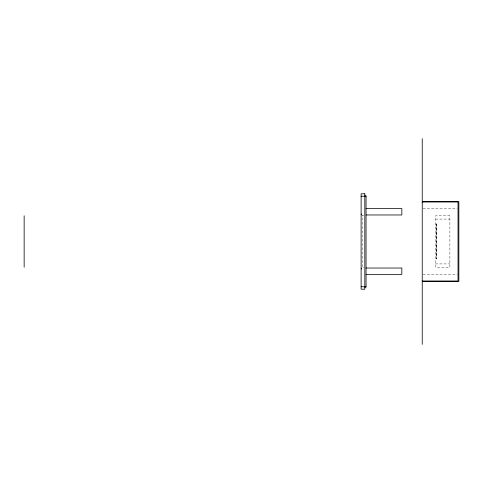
<?xml version="1.0" encoding="UTF-8"?>
<svg xmlns="http://www.w3.org/2000/svg" width="483" height="483" viewBox="0 0 483 483"><rect width="100%" height="100%" fill="white"/><g stroke="black" fill="none" stroke-linecap="round" stroke-linejoin="round"><path stroke-width="0.36" stroke-dasharray="2.42 1.81" d="M422.987 208.596L457.28 208.596M363.826 215.176L362.347 215.176L362.347 267.824L363.826 267.824M435.491 219.083L449.884 219.083M435.491 224.021L436.723 224.021L436.723 258.985L435.491 258.985M435.491 263.917L449.884 263.917M422.987 274.404L457.28 274.404M436.602 224.021L436.602 258.985M436.191 224.021L436.191 258.985M449.884 215.792L435.491 215.792L435.491 267.208L449.884 267.208L449.884 215.792"/><path stroke-width="0.72" d="M364.816 195.844L366.048 195.844L366.048 287.144L364.816 287.156M361.115 196.255L366.048 196.255M422.239 201.598L458.85 201.598L458.85 281.402L422.239 281.402M422.239 202.009L458.029 202.009L458.029 280.991L422.239 280.991M366.048 208.596L401.838 208.596L401.838 214.971L366.048 214.971M366.048 268.029L401.838 268.029L401.838 274.404L366.048 274.404M361.115 286.745L366.048 286.745M422.239 138.663L422.239 344.337M24.15 215.792L24.15 267.208M361.525 214.863A1.636 1.159 0 0 1 361.272 213.963M361.272 269.037A1.636 1.159 0 0 1 361.525 268.137M364.816 193.786L361.115 193.786L361.115 289.202L364.816 289.214L364.816 193.798"/></g></svg>
